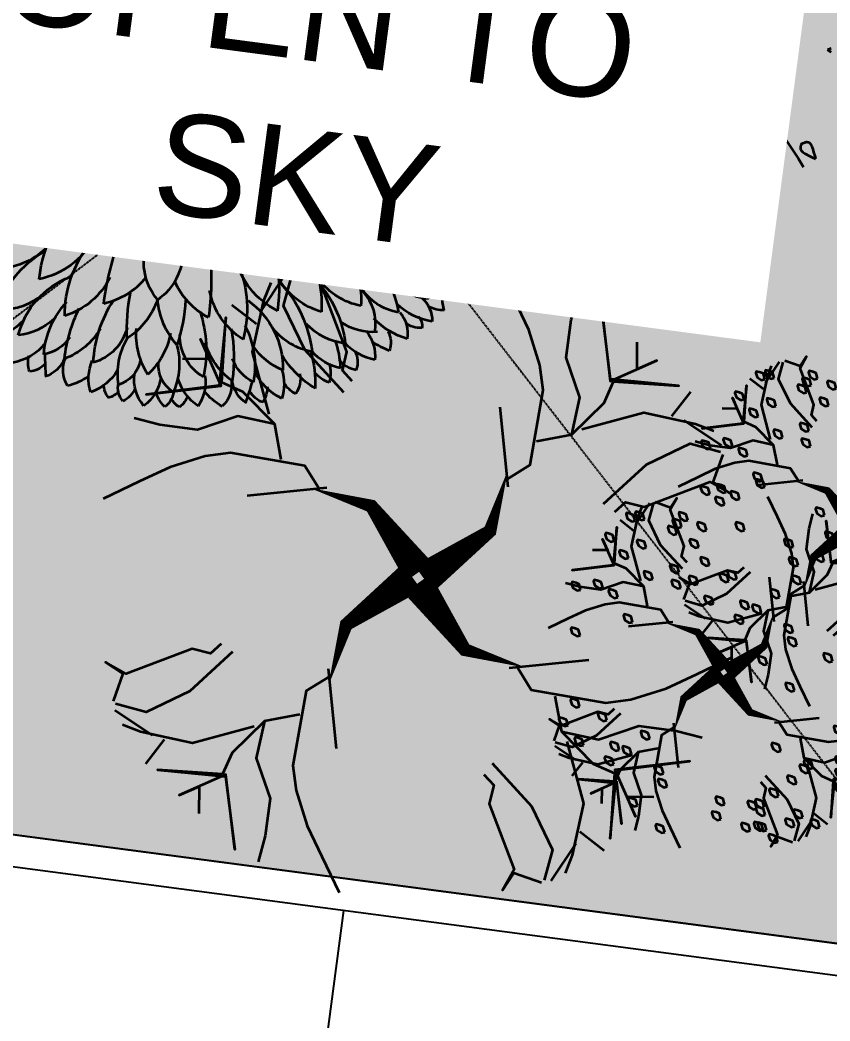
# Model space of a CAD drawing. Header units: millimetres. Extents: x -179928 to 528275, y -469666 to 511935.
# Drawn here: x 74841 to 75478, y 106171 to 106959 of the extents above; entities that cross this region are included whole.
import ezdxf

# ---------------------------------------------------------------- set-up
doc = ezdxf.new("R2010")
doc.units = ezdxf.units.MM
doc.linetypes.add('DASHED', pattern=[0.75, 0.5, -0.25])
for name, color, linetype in [('ad-Elevation 10', 8, 'Continuous'), ('ad-Furniture', 8, 'Continuous'), ('ad-Glass Sectionline', 140, 'Continuous'), ('ad-Text main', 7, 'Continuous'), ('ad-Toilet fixtures', 8, 'Continuous')]:
    doc.layers.add(name, color=color, linetype=linetype)
doc.layers.add('ad-Landscape', color=94, linetype='Continuous', lineweight=35)
doc.layers.add('ad-Landscape 2', color=7, linetype='Continuous', lineweight=35, true_color=0x264c00)
doc.styles.get("Standard").update_dxf_attribs({"font": 'arial.ttf'})

# ---------------------------------------------------------------- blocks, each defined once
blk = doc.blocks.new('A$C61BE7BBE')
at = {"layer": 'ad-Landscape'}
for centre, radius, start, end in [((1.124, 0.963), 1.476, 139.5678, 220.4322), ((-1.124, 0.963), 1.476, 319.5678, 40.4322), ((0.278, 1.632), 1.654, 187.071, 234.8541), ((-0.182, 2.617), 2.589, 216.3709, 243.6204), ((-1.853, -0.999), 1.59, 87.8069, 125.3426), ((-1.026, -1.431), 1.766, 54.4662, 125.5338), ((-1.026, 1.431), 1.766, 234.4662, 305.5338), ((1.124, -0.963), 1.476, 139.5678, 220.4322), ((1.026, 1.431), 1.766, 234.4662, 305.5338), ((-1.124, -0.963), 1.476, 319.5678, 40.4322), ((-0.182, -2.617), 2.589, 116.3796, 143.6291), ((-0.278, -1.632), 1.654, 7.071, 54.8541), ((2.005, 0.521), 2.052, 213.3645, 251.7788), ((-3.006, 0.698), 1.529, 249.608, 279.927), ((-0.504, -2.388), 1.772, 127.9554, 156.5901), ((-1.841, -1.801), 0.836, 120.6803, 170.6952), ((2.262, -2.222), 3.258, 159.8575, 179.5136), ((-2.262, -2.222), 3.258, 0.4864, 20.1425), ((-1.892, -0.74), 1.708, 301.6282, 339.5254), ((1.892, -0.74), 1.708, 200.4746, 238.3718), ((0.013, -2.499), 1.688, 11.0285, 38.5633), ((0.973, -1.875), 1.434, 167.8862, 206.8402), ((-0.973, -1.875), 1.434, 333.1598, 12.1138), ((-1.856, -1.09), 1.102, 279.7318, 323.9609), ((1.856, -1.09), 1.102, 216.0391, 260.2682), ((0.542, -2.951), 1.936, 142.5885, 180.2685), ((-0.542, -2.951), 1.936, 359.7315, 37.4115), ((-2.675, -1.508), 0.695, 260.6567, 321.7175), ((-0.947, -1.818), 0.953, 312.2631, 353.7786), ((-1.11, -2.329), 1.983, 352.8697, 7.1303), ((0.442, -3.021), 1.463, 4.5397, 37.072), ((-1.447, -2.814), 0.898, 139.4924, 177.6991), ((1.144, -1.7), 0.928, 214.9166, 251.0505), ((0.453, -2.514), 0.676, 171.3917, 227.835), ((-2.889, -3.142), 3.502, 359.9824, 12.0052), ((1.697, -2.079), 0.932, 201.0147, 251.0085), ((0.295, -3.161), 1.349, 149.987, 187.7695), ((-0.295, -3.161), 1.349, 352.2305, 30.013), ((1.405, -2.554), 0.868, 198.6878, 245.2839), ((0.579, -3.745), 0.974, 6.4669, 61.6556), ((-1.74, -3.125), 2.067, 349.3214, 4.0479), ((1.724, -2.922), 0.735, 220.3866, 256.092), ((-0.906, -3.641), 0.606, 297.2695, 335.9728)]:
    blk.add_arc(centre, radius, start, end, dxfattribs=at)
at = {"layer": 'ad-Landscape 2'}
for centre, radius, start, end in [((-3.864, 1.022), 0.348, 203.9184, 280.7874), ((-4.09, 0.554), 0.166, 79.3544, 130.2832), ((-3.288, 1.64), 1.093, 229.5217, 276.1719), ((-2.506, 2.298), 1.873, 236.553, 269.3505), ((-4.007, 0.779), 0.214, 207.1935, 284.6897), ((-3.868, 0.167), 0.526, 77.3912, 114.963), ((-3.58, 1.265), 0.803, 230.6141, 270.7898), ((-4.021, -0.331), 0.887, 85.5415, 102.4704), ((-3.99, 0.621), 0.238, 201.2281, 283.0029), ((-3.234, -0.221), 0.76, 84.1206, 124.2254), ((-4.487, 1.629), 1.285, 281.6372, 288.0005), ((-3.052, 1.626), 1.72, 226.87, 233.5161), ((-3.761, -0.151), 0.567, 79.894, 113.0436), ((-3.616, 0.691), 0.486, 221.139, 275.5703), ((-2.722, 2.114), 1.948, 241.1822, 266.2604), ((-4.197, 0.939), 0.734, 266.4289, 296.017), ((-3.241, -0.766), 1.009, 91.2562, 130.1055), ((-2.353, -1.17), 1.423, 97.042, 124.3197), ((-1.863, 3.033), 2.882, 251.6105, 271.7173), ((1.026, -1.431), 1.766, 54.4662, 125.5338), ((-3.927, 0.536), 0.456, 226.0882, 286.2369), ((-4.046, -0.101), 0.224, 105.3109, 151.5664), ((-4.046, 0.101), 0.224, 208.4336, 254.6891), ((-3.927, -0.536), 0.456, 73.7631, 133.9118), ((-3.241, 0.766), 1.009, 229.8945, 268.7438), ((-2.353, 1.17), 1.423, 235.6803, 262.958), ((-4.197, -0.939), 0.734, 63.983, 93.5711), ((-3.616, -0.691), 0.486, 84.4297, 138.861), ((-2.722, -2.114), 1.948, 93.7396, 118.8178), ((-1.863, -3.033), 2.882, 88.2827, 108.3895), ((1.863, -3.033), 2.882, 71.6105, 91.7173), ((-3.052, -1.626), 1.72, 126.4839, 133.13), ((-1.853, 0.999), 1.59, 234.6574, 272.1931), ((0.278, -1.632), 1.654, 125.1459, 172.929), ((0.182, -2.617), 2.589, 36.3709, 63.6204), ((1.853, 0.999), 1.59, 267.8069, 305.3426), ((-4.487, -1.629), 1.285, 71.9995, 78.3628), ((-3.99, -0.621), 0.238, 76.9971, 158.7719), ((-3.58, -1.265), 0.803, 89.2102, 129.3859), ((-3.761, 0.151), 0.567, 246.9564, 280.106), ((-3.234, 0.221), 0.76, 235.7746, 275.8794), ((-2.506, -2.298), 1.873, 90.6495, 123.447), ((-4.021, 0.331), 0.887, 257.5296, 274.4585), ((-4.007, -0.779), 0.214, 75.3103, 152.8065), ((-3.288, -1.64), 1.093, 83.8281, 130.4783), ((-1.914, -1.938), 1.415, 101.8912, 133.8777), ((-4.09, -0.554), 0.166, 229.7168, 280.6456), ((-3.864, -1.022), 0.348, 79.2126, 156.0816), ((-3.868, -0.167), 0.526, 245.037, 282.6088), ((-2.005, 0.521), 2.052, 288.2212, 326.6355), ((-3.715, -0.193), 0.678, 245.2948, 278.4443), ((-3.242, -1.855), 1.065, 92.7479, 127.4895), ((-4.09, -0.665), 0.235, 246.9546, 293.0454), ((-3.806, -1.227), 0.386, 98.1128, 148.8491), ((-2.521, -2.218), 1.411, 99.6586, 134.4053), ((-2.612, 0.83), 1.771, 260.79, 288.9313), ((-2.355, 1.807), 2.891, 271.7421, 294.3259), ((2.355, 1.807), 2.891, 245.6741, 268.2579), ((-3.983, -0.753), 0.314, 240.8349, 278.4067), ((-3.867, -1.227), 0.193, 69.404, 185.8133), ((-3.529, -0.17), 0.914, 246.6856, 281.9827), ((-2.07, -2.438), 1.53, 100.88, 136.8447), ((0.504, -2.388), 1.772, 23.4099, 52.0446), ((-3.393, -1.57), 0.508, 85.6371, 161.6343), ((-3.99, -0.707), 0.544, 262.7166, 292.3542), ((-3.806, -1.439), 0.213, 83.9314, 167.1466), ((-2.872, -2.169), 1.015, 108.9376, 145.3584), ((-3.278, 0.198), 1.427, 260.7451, 283.0431), ((-3.843, -1.163), 0.285, 233.2838, 291.6454), ((-2.259, -2.257), 0.955, 109.2599, 166.2572), ((-3.602, -1.788), 0.37, 103.9638, 154.6363), ((-3.699, -1.02), 0.428, 245.5975, 287.5893), ((-2.789, -2.062), 0.727, 116.203, 161.3292), ((-2.813, -0.17), 1.503, 275.6253, 303.1332), ((-2.053, -0.575), 1.111, 266.0484, 308.3502), ((-0.013, -2.499), 1.688, 141.4367, 168.9715), ((2.053, -0.575), 1.111, 231.6498, 273.9516), ((-3.566, -1.894), 0.271, 77.551, 166.3454), ((-3.531, -1.186), 0.443, 246.5632, 293.4368), ((-1.894, -2.412), 0.921, 117.1177, 166.3316), ((-3.799, -1.387), 0.279, 240.3623, 299.6377), ((-0.957, -2.767), 1.425, 128.2279, 160.2669), ((-3.646, -0.97), 0.879, 257.9266, 272.9974), ((-3.394, -2.243), 0.437, 98.927, 145.2152), ((-3.37, -1.133), 0.705, 261.247, 294.3965), ((-3.104, -2.475), 0.573, 93.6266, 144.2365), ((-3.002, -1.519), 0.544, 250.202, 306.221), ((0.947, -1.818), 0.953, 186.2214, 227.7369), ((-3.508, -1.218), 0.814, 252.4778, 273.2362), ((-3.413, -2.155), 0.239, 147.6824, 193.2452), ((-2.867, -2.536), 0.525, 111.9719, 158.1743), ((-2.167, -2.776), 0.96, 123.4494, 169.1419), ((-1.329, -3.259), 1.53, 124.2544, 162.4095), ((-2.301, -1.358), 0.927, 270.1716, 318.2607), ((1.11, -2.329), 1.983, 172.8697, 187.1303), ((2.301, -1.358), 0.927, 221.7393, 269.8284), ((-3.623, -2.031), 0.183, 257.9287, 308.8575), ((-3.324, -1.386), 0.793, 251.9877, 274.4337), ((-3.41, -2.32), 0.148, 98.297, 193.9033), ((-0.442, -3.021), 1.463, 142.928, 175.4603), ((-3.547, -1.977), 0.379, 269.0458, 306.1809), ((-3.21, -2.109), 0.273, 237.8448, 324.6011), ((-1.144, -1.7), 0.928, 288.9495, 325.0834), ((-3.325, -2.438), 0.17, 143.7235, 189.2863), ((-3.218, -2.537), 0.186, 119.0055, 191.7638), ((-3.088, -1.801), 0.795, 268.4481, 307.5281), ((-1.697, -2.079), 0.932, 288.9915, 338.9853), ((2.889, -3.142), 3.502, 167.9948, 180.0176), ((-0.453, -2.514), 0.676, 312.165, 8.6083), ((-3.454, -2.302), 0.168, 256.8191, 300.1098), ((-3.387, -2.087), 0.488, 268.4011, 309.1706), ((-2.402, -1.959), 0.821, 274.0733, 314.8771), ((-4.711, -2.181), 1.496, 339.5864, 345.4463), ((-2.833, -2.887), 0.356, 124.2819, 173.793), ((-2.813, -2.152), 0.645, 272.2183, 320.8436), ((-1.999, -3.032), 0.544, 129.3196, 181.7514), ((-1.014, -3.524), 1.242, 131.6019, 166.473), ((-2.026, -2.069), 0.846, 278.5709, 321.5072), ((-0.488, -3.723), 1.408, 129.2482, 165.9132), ((2.026, -2.069), 0.846, 218.4928, 261.4291), ((0.488, -3.723), 1.408, 14.0868, 50.7518), ((-3.255, -2.307), 0.399, 262.2727, 289.059), ((-3.205, -2.09), 0.759, 271.415, 306.1567), ((-0.914, -2.323), 0.874, 290.1808, 328.5951), ((0.914, -2.323), 0.874, 211.4049, 249.8192), ((-2.929, -2.933), 0.15, 126.1904, 182.5297), ((-2.554, -3.07), 0.372, 132.039, 182.3981), ((-0.579, -3.745), 0.974, 118.3444, 173.5331), ((-1.405, -2.554), 0.868, 294.7161, 341.3122), ((-3.025, -2.67), 0.274, 258.7338, 302.0246), ((-3.055, -2.232), 0.863, 278.6128, 308.9762), ((-2.436, -2.424), 0.643, 257.6145, 296.9239), ((1.74, -3.125), 2.067, 175.9521, 190.6786), ((-0.876, -2.829), 0.895, 310.7887, 348.0381), ((0.876, -2.829), 0.895, 191.9619, 229.2113), ((-2.458, -3.195), 0.289, 145.3594, 190.9222), ((-2.128, -3.396), 0.461, 134.4168, 177.6352), ((-2.208, -2.504), 0.73, 268.9494, 309.1849), ((0.81, -3.717), 1.458, 154.4442, 184.6619), ((-0.81, -3.717), 1.458, 355.3381, 25.5558), ((-3.046, -2.005), 1.281, 283.7152, 293.8565), ((-2.622, -2.757), 0.621, 273.0667, 310.2241), ((-0.915, -3.796), 1.32, 153.7814, 168.0611), ((-1.896, -2.617), 0.764, 273.1884, 312.6145), ((-0.211, -3.764), 1.016, 144.8498, 183.0189), ((0.785, -3.797), 1.765, 161.3885, 181.2452), ((-0.785, -3.797), 1.765, 358.7548, 18.6115), ((0.211, -3.764), 1.016, 356.9811, 35.1502), ((1.896, -2.617), 0.764, 227.3855, 266.8116), ((-2.106, -3.468), 0.289, 145.3594, 190.9222), ((-2.403, -3.194), 0.329, 272.3146, 313.7549), ((-2.239, -2.943), 0.581, 273.3251, 311.6636), ((-0.466, -3.951), 1.488, 157.2926, 174.0275), ((-2.444, -2.7), 1.205, 294.4744, 320.3824), ((-1.724, -2.922), 0.735, 283.908, 319.6134), ((-1.37, -3.11), 0.824, 298.2203, 336.7804), ((-0.873, -3.314), 0.57, 293.7313, 353.3277), ((0.672, -3.334), 0.873, 183.0038, 219.6059), ((-0.672, -3.334), 0.873, 320.3941, 356.9962), ((0.873, -3.314), 0.57, 186.6723, 246.2687), ((1.37, -3.11), 0.824, 203.2196, 241.7797), ((2.444, -2.7), 1.205, 219.6176, 245.5256), ((-1.692, -3.651), 0.41, 156.3892, 187.6723), ((-1.383, -3.356), 0.488, 288.8174, 332.5625), ((0.485, -3.825), 0.838, 157.7226, 195.8673), ((-0.485, -3.825), 0.838, 344.1327, 22.2774), ((1.383, -3.356), 0.488, 207.4375, 251.1826), ((-2.158, -3.355), 0.356, 279.6308, 313.1371), ((-1.452, -3.751), 0.311, 161.2129, 206.1809), ((-1.034, -3.87), 0.552, 154.5471, 189.5144), ((-1.759, -3.363), 0.625, 286.9117, 328.7423), ((1.759, -3.363), 0.625, 211.2577, 253.0883), ((-1.821, -3.599), 0.302, 287.3992, 323.6788), ((5.866, -2.673), 7.168, 189.1667, 191.2403), ((-0.641, -3.924), 0.342, 161.3254, 219.8207), ((-0.143, -3.955), 0.535, 164.7932, 204.8095), ((-0.466, -3.725), 0.359, 293.7056, 356.9487), ((0.466, -3.725), 0.359, 183.0513, 246.2944), ((0.143, -3.955), 0.535, 335.1905, 15.2068), ((0.641, -3.924), 0.342, 320.1793, 18.6746), ((-5.866, -2.673), 7.168, 348.7597, 350.8333), ((-1.053, -3.888), 0.343, 173.8947, 205.1777), ((-1.415, -3.77), 0.269, 281.0401, 324.9578), ((-1.327, -3.744), 0.358, 294.3218, 345.6204), ((0.323, -3.905), 0.477, 180.4376, 227.2613), ((-0.323, -3.905), 0.477, 312.7387, 359.5624), ((0.906, -3.641), 0.606, 204.0272, 242.7305), ((1.327, -3.744), 0.358, 194.3796, 245.6782), ((1.415, -3.77), 0.269, 215.0422, 258.9599), ((1.053, -3.888), 0.343, 334.8223, 6.1053), ((-1.18, -3.454), 0.743, 291.8594, 312.9677), ((-0.096, -4.063), 0.227, 172.7272, 229.0665), ((0.096, -4.063), 0.227, 310.9335, 7.2728), ((1.18, -3.454), 0.743, 227.0323, 248.1406), ((-0.266, -4.046), 0.225, 186.241, 229.1557), ((-0.491, -4.017), 0.214, 291.17, 329.5844), ((-0.414, -3.981), 0.305, 303.605, 342.9027), ((0.414, -3.981), 0.305, 197.0973, 236.395), ((0.491, -4.017), 0.214, 210.4156, 248.83), ((0.266, -4.046), 0.225, 310.8443, 353.759)]:
    blk.add_arc(centre, radius, start, end, dxfattribs=at)
blk = doc.blocks.new('A$C279134A6')
at = {"layer": 'ad-Landscape', "linetype": 'Continuous'}
for p, q in [((596, 149.1), (611.8, 82.3)), ((468.4, 120), (464.3, 27.7)), ((448.3, 72.2), (421.5, 17.4))]:
    blk.add_line(p, q, dxfattribs=at)
for points in [[(449.9, 243.5), (588.1, 169.8), (635.9, 99.7)], [(266.3, 157.9), (269.8, 155.8)], [(265.8, 154), (269.8, 155.8)], [(378.2, 137), (379, 138.9), (379.6, 140.4), (380.1, 141.8), (380.3, 142.9), (380.5, 143.8), (380.5, 144.6), (380.5, 145.3), (380.4, 146), (380.2, 146.6), (380, 147.2), (379.6, 147.7), (379.2, 148.3), (378.7, 148.8), (378, 149.4), (377.2, 149.9), (376.2, 150.4), (375, 150.9), (373.6, 151.4), (371.9, 151.9), (369.8, 152.4), (367.3, 153), (364.3, 153.6), (360.9, 154.1), (356.8, 154.8)], [(378.2, 137), (377.5, 136.7), (376.8, 136.3), (376.1, 136), (375.5, 135.7), (374.8, 135.5), (374.2, 135.3), (373.5, 135.1), (372.9, 135), (372.2, 134.9), (371.6, 134.9), (371, 135), (370.3, 135.2), (369.6, 135.5), (368.9, 135.9), (368.1, 136.5), (367.3, 137.2), (366.4, 138.2), (365.4, 139.3), (364.3, 140.8), (363.1, 142.6), (361.7, 144.8), (360.3, 147.6), (358.6, 150.9), (356.8, 154.8)], [(586.5, 140.8), (585.8, 140.5), (585.2, 140.1), (584.5, 139.8), (583.8, 139.6), (583.1, 139.3), (582.5, 139.1), (581.8, 138.9), (581.2, 138.8), (580.6, 138.7), (579.9, 138.7), (579.3, 138.8), (578.6, 139), (577.9, 139.3), (577.2, 139.7), (576.4, 140.3), (575.6, 141.1), (574.7, 142), (573.7, 143.1), (572.6, 144.6), (571.4, 146.4), (570.1, 148.6)], [(586.5, 140.8), (587.3, 142.7), (587.9, 144.2), (588.4, 145.6)], [(465.2, 142.3), (464, 143.1), (463, 143.7), (462.1, 144.2), (461.4, 144.6), (460.8, 144.8), (460.2, 145), (459.7, 145), (459.2, 145.1), (458.8, 145), (458.3, 144.9), (457.9, 144.8), (457.5, 144.6), (457, 144.3), (456.6, 143.9), (456.1, 143.4), (455.6, 142.8), (455.1, 142.1), (454.5, 141.1), (453.8, 140), (453.1, 138.5), (452.3, 136.7), (451.3, 134.6), (450.2, 132), (448.9, 128.9)], [(465.2, 142.3), (465.3, 141.7), (465.5, 141.2), (465.6, 140.7), (465.7, 140.2), (465.7, 139.7), (465.8, 139.2), (465.8, 138.7), (465.8, 138.3), (465.8, 137.8), (465.7, 137.4), (465.5, 136.9), (465.3, 136.5), (465, 136.1), (464.6, 135.6), (464.1, 135.2), (463.4, 134.7), (462.7, 134.2), (461.7, 133.6), (460.5, 133.1), (459, 132.4), (457.2, 131.7), (454.9, 130.9), (452.2, 130), (448.9, 128.9)], [(647.1, 127.5), (645.9, 128.4), (644.9, 129), (644, 129.5), (643.3, 129.9), (642.7, 130.1), (642.1, 130.2), (641.6, 130.3), (641.1, 130.3), (640.7, 130.3), (640.2, 130.2), (639.8, 130.1), (639.4, 129.9), (638.9, 129.6), (638.5, 129.2), (638, 128.7), (637.5, 128.1), (636.9, 127.3), (636.4, 126.4), (635.7, 125.2), (635, 123.8), (634.2, 122), (633.2, 119.9), (632.1, 117.3), (630.8, 114.2)], [(647.1, 127.5), (647.2, 127), (647.3, 126.5), (647.5, 126), (647.6, 125.5), (647.6, 125), (647.7, 124.5), (647.7, 124), (647.7, 123.5), (647.7, 123.1), (647.6, 122.6), (647.4, 122.2), (647.2, 121.8), (646.9, 121.3), (646.5, 120.9), (646, 120.4), (645.3, 119.9), (644.6, 119.4), (643.6, 118.9), (642.4, 118.3), (640.9, 117.7), (639.1, 117), (636.8, 116.2), (634.1, 115.2), (630.8, 114.2)], [(527.1, 98.3), (526.4, 97.9), (525.7, 97.6), (525, 97.3), (524.4, 97), (523.7, 96.8), (523, 96.6), (522.4, 96.4), (521.7, 96.3), (521.1, 96.2), (520.5, 96.2), (519.8, 96.3), (519.2, 96.5), (518.5, 96.8), (517.7, 97.2), (517, 97.8), (516.1, 98.5), (515.2, 99.4), (514.2, 100.6), (513.2, 102), (512, 103.9), (510.6, 106.1), (509.1, 108.8), (507.5, 112.1), (505.7, 116)], [(527.1, 98.3), (527.9, 100.1), (528.5, 101.7), (528.9, 103), (529.2, 104.1), (529.4, 105.1), (529.4, 105.9), (529.3, 106.6), (529.2, 107.2), (529.1, 107.9), (528.8, 108.5), (528.5, 109), (528.1, 109.6), (527.6, 110.1), (526.9, 110.6), (526.1, 111.1), (525.1, 111.7), (523.9, 112.2), (522.5, 112.7), (520.8, 113.2), (518.7, 113.7), (516.2, 114.3), (513.2, 114.8), (509.7, 115.4), (505.7, 116)], [(283.7, 57), (282.5, 57.8), (281.5, 58.4), (280.6, 58.9), (279.9, 59.3), (279.3, 59.5), (278.7, 59.7), (278.2, 59.7), (277.7, 59.7), (277.3, 59.7), (276.8, 59.6), (276.4, 59.5), (276, 59.3), (275.5, 59), (275, 58.6), (274.6, 58.1), (274.1, 57.5), (273.5, 56.8), (273, 55.8), (272.3, 54.7), (271.6, 53.2), (270.8, 51.4), (269.8, 49.3), (268.7, 46.7), (267.4, 43.6)], [(283.7, 57), (283.8, 56.4), (283.9, 55.9), (284.1, 55.4), (284.1, 54.9), (284.2, 54.4), (284.3, 53.9), (284.3, 53.4), (284.3, 53), (284.2, 52.5), (284.2, 52.1), (284, 51.6), (283.8, 51.2), (283.5, 50.8), (283.1, 50.3), (282.6, 49.8), (281.9, 49.4), (281.2, 48.9), (280.2, 48.3), (279, 47.8), (277.5, 47.1), (275.6, 46.4), (273.4, 45.6), (270.7, 44.7), (267.4, 43.6)], [(500.6, 55.6), (499.4, 56.4), (498.4, 57.1), (497.5, 57.6), (496.8, 57.9), (496.2, 58.2), (495.6, 58.3), (495.1, 58.4), (494.6, 58.4), (494.2, 58.4), (493.8, 58.3), (493.3, 58.1), (492.9, 57.9), (492.4, 57.6), (492, 57.2), (491.5, 56.8), (491, 56.1), (490.5, 55.4), (489.9, 54.5), (489.2, 53.3), (488.5, 51.8), (487.7, 50.1), (486.7, 47.9), (485.6, 45.3), (484.3, 42.3)], [(500.6, 55.6), (500.7, 55.1), (500.9, 54.5), (501, 54), (501.1, 53.5), (501.1, 53), (501.2, 52.5), (501.2, 52), (501.2, 51.6), (501.2, 51.1), (501.1, 50.7), (500.9, 50.3), (500.7, 49.8), (500.4, 49.4), (500, 48.9), (499.5, 48.5), (498.8, 48), (498.1, 47.5), (497.1, 47), (495.9, 46.4), (494.4, 45.7), (492.6, 45), (490.3, 44.2), (487.6, 43.3), (484.3, 42.3)], [(420.1, 36.7), (419, 37.5), (418, 38.1), (417.1, 38.6), (416.4, 39), (415.7, 39.2), (415.2, 39.4), (414.7, 39.4), (414.2, 39.4), (413.7, 39.4), (413.3, 39.3), (412.9, 39.2), (412.4, 39), (412, 38.7), (411.5, 38.3), (411, 37.8), (410.5, 37.2), (410, 36.5), (409.4, 35.5), (408.8, 34.4), (408.1, 32.9), (407.2, 31.1), (406.3, 29), (405.2, 26.4), (403.9, 23.3)], [(420.1, 36.7), (420.3, 36.1), (420.4, 35.6), (420.5, 35.1), (420.6, 34.6), (420.7, 34.1), (420.7, 33.6), (420.8, 33.1), (420.8, 32.7), (420.7, 32.2), (420.6, 31.8), (420.5, 31.3), (420.2, 30.9), (419.9, 30.5), (419.5, 30), (419, 29.5), (418.4, 29.1), (417.6, 28.6), (416.7, 28), (415.5, 27.5), (414, 26.8), (412.1, 26.1), (409.9, 25.3), (407.1, 24.4), (403.9, 23.3)], [(350.3, 13.3), (349.1, 14.1), (348.1, 14.8), (347.2, 15.3), (346.5, 15.6), (345.9, 15.9), (345.3, 16), (344.8, 16.1), (344.3, 16.1), (343.9, 16.1), (343.4, 16), (343, 15.9), (342.5, 15.7), (342.1, 15.4), (341.6, 15), (341.2, 14.5), (340.7, 13.9), (340.1, 13.1), (339.6, 12.2), (338.9, 11), (338.2, 9.6), (337.4, 7.8), (336.4, 5.6), (335.3, 3.1), (334, 0)], [(350.3, 13.3), (350.4, 12.8), (350.5, 12.3), (350.7, 11.7), (350.7, 11.2), (350.8, 10.7), (350.9, 10.3), (350.9, 9.8), (350.9, 9.3), (350.8, 8.9), (350.8, 8.4), (350.6, 8), (350.4, 7.6), (350.1, 7.1), (349.7, 6.7), (349.2, 6.2), (348.5, 5.7), (347.8, 5.2), (346.8, 4.7), (345.6, 4.1), (344.1, 3.5), (342.2, 2.8), (340, 1.9), (337.3, 1), (334, 0)]]:
    blk.add_lwpolyline(points, dxfattribs=at)
for centre, radius, start, end in [((85.9, 270.7), 338.7, 335.9092, 354.9132), ((1454.7, -128.4), 1021, 160.9443, 171.6517), ((698.1, 171.3), 59.2, 155.0444, 231.6546), ((391.6, 153.2), 155.4, 300.8041, 6.6856), ((640.2, -258.1), 464.8, 121.6227, 141.1035), ((681.5, 59.5), 295.6, 164.6527, 187.9404), ((653.3, 158.9), 110.4, 194.2876, 234.1159), ((609.3, 98.7), 67.9, 171.7576, 223.6802), ((434.9, -0.7), 89, 126.6105, 165.0455)]:
    blk.add_arc(centre, radius, start, end, dxfattribs=at)
blk = doc.blocks.new('A$C06C421F0')
at = {"layer": 'ad-Landscape'}
for points in [[(359.9, 366.5, 36, 14.4, 0), (421.2, 431.5, 14.4, 0.72, 0), (487.4, 441.9, 0, 0, 0), (448, 441.9, 0, 0, 0), (472.5, 524.2, 0, 0, 0), (467.7, 541.4, 0, 0, 0), (379.6, 599.7, 0, 0, 0), (404.1, 579.3, 0, 0, 0), (359.9, 575.7, 0, 0, 0), (404.1, 579.3, 0, 0, 0), (467.7, 541.4, 0, 0, 0), (433.5, 648, 0, 0, 0), (482.5, 692.3, 0, 0, 0), (430.9, 648, 0, 0, 0), (418.6, 692.3, 0, 0, 0), (426.1, 713.1, 0, 0, 0), (413.8, 692.3, 0, 0, 0), (372.2, 716.3, 0, 0, 0), (413.8, 692.3, 0, 0, 0), (323.1, 719.9, 0, 0, 0)], [(353.4, 359.9, 36, 14.4, 0), (288.3, 421.2, 14.4, 0.72, 0), (277.9, 487.4, 0, 0, 0), (277.9, 448, 0, 0, 0), (195.7, 472.5, 0, 0, 0), (178.5, 467.7, 0, 0, 0), (120.2, 379.6, 0, 0, 0), (140.6, 404.1, 0, 0, 0), (144.2, 359.9, 0, 0, 0), (140.6, 404.1, 0, 0, 0), (178.5, 467.7, 0, 0, 0), (71.9, 433.5, 0, 0, 0), (27.6, 482.5, 0, 0, 0), (71.9, 430.9, 0, 0, 0), (27.6, 418.6, 0, 0, 0), (6.8, 426.1, 0, 0, 0), (27.6, 413.8, 0, 0, 0), (3.6, 372.2, 0, 0, 0), (27.6, 413.8, 0, 0, 0), (0, 323.1, 0, 0, 0)], [(366.5, 360, 36, 14.4, 0), (431.5, 298.7, 14.4, 0.72, 0), (441.9, 232.5, 0, 0, 0), (441.9, 271.9, 0, 0, 0), (524.2, 247.4, 0, 0, 0), (541.4, 252.2, 0, 0, 0), (599.7, 340.3, 0, 0, 0), (579.3, 315.8, 0, 0, 0), (575.7, 360, 0, 0, 0), (579.3, 315.8, 0, 0, 0), (541.4, 252.2, 0, 0, 0), (648, 286.4, 0, 0, 0), (692.3, 237.4, 0, 0, 0), (648, 289, 0, 0, 0), (692.3, 301.2, 0, 0, 0), (713.1, 293.8, 0, 0, 0), (692.3, 306.1, 0, 0, 0), (716.3, 347.7, 0, 0, 0), (692.3, 306.1, 0, 0, 0), (719.9, 396.8, 0, 0, 0)], [(360, 353.4, 36, 14.4, 0), (298.7, 288.3, 14.4, 0.72, 0), (232.5, 277.9, 0, 0, 0), (271.9, 277.9, 0, 0, 0), (247.4, 195.7, 0, 0, 0), (252.2, 178.5, 0, 0, 0), (340.3, 120.2, 0, 0, 0), (315.8, 140.6, 0, 0, 0), (360, 144.2, 0, 0, 0), (315.8, 140.6, 0, 0, 0), (252.2, 178.5, 0, 0, 0), (286.4, 71.9, 0, 0, 0), (237.4, 27.6, 0, 0, 0), (289, 71.9, 0, 0, 0), (301.2, 27.6, 0, 0, 0), (293.8, 6.8, 0, 0, 0), (306.1, 27.6, 0, 0, 0), (347.7, 3.6, 0, 0, 0), (306.1, 27.6, 0, 0, 0), (396.8, 0, 0, 0, 0)]]:
    blk.add_lwpolyline(points, format="xyseb", dxfattribs=at)
for points in [[(277.9, 479.9), (254, 499.6), (250.4, 582.9), (257.6, 610), (274.8, 646.8), (295.1, 678.4), (319.1, 715.2)], [(250.4, 526.4), (212.9, 538.7), (209.3, 580.3), (230, 622.2), (230, 663.9), (226.4, 693.2)], [(460.3, 565.3), (472.5, 575.7), (470.3, 596.5), (507.1, 664.7), (497, 689.2), (507.1, 668.4), (538.7, 675.1)], [(212.9, 538.7), (182.1, 578), (174.9, 602.6), (103, 607.4), (178.5, 604.8), (198.9, 683.2), (178.5, 602.6), (130.6, 631.9), (151, 619.7), (154.6, 649)], [(467.7, 551.8), (516.7, 592.9), (546.1, 637.6), (541.3, 672)], [(570.6, 627.2), (548.7, 672)], [(546.1, 517.4), (573.2, 582.5), (568.4, 640.8), (563.2, 661.6)], [(573.2, 613.7), (602.6, 630.9)], [(538.7, 507), (578, 537.8), (602.6, 545), (607.4, 616.8), (604.8, 541.4), (683.2, 521), (602.6, 541.4), (631.9, 589.3), (619.7, 568.9), (649, 565.3)], [(106.2, 573.2), (89, 602.6)], [(92.6, 570.6), (47.9, 548.7)], [(202.5, 546.1), (137.4, 573.2), (79.1, 568.4), (58.3, 563.2)], [(274.8, 472.5), (295.1, 558.4)], [(168.1, 467.7), (127, 516.7), (82.3, 546.1), (47.9, 541.3)], [(154.6, 460.3), (144.2, 472.5), (123.4, 470.3), (55.1, 507.1), (30.7, 497), (51.5, 507.1), (44.7, 538.7)], [(526.4, 469.5), (538.7, 507), (580.3, 510.6), (622.2, 489.8), (663.9, 489.8), (693.2, 493.5)], [(479.9, 441.9), (499.6, 465.9), (582.9, 469.5), (610, 462.3), (646.8, 445.1), (678.4, 424.8), (715.2, 400.8)], [(472.5, 445.1), (558.4, 424.8)], [(239.9, 277.9), (220.3, 254), (137, 250.4), (109.9, 257.6), (73.1, 274.8), (41.5, 295.1), (4.7, 319.1)], [(247.4, 274.8), (161.5, 295.1)], [(565.3, 259.6), (575.7, 247.4), (596.5, 249.6), (664.7, 212.8), (689.2, 222.8), (668.4, 212.8), (675.1, 181.2)], [(193.5, 250.4), (181.2, 212.9), (139.6, 209.3), (97.6, 230), (56, 230), (26.6, 226.4)], [(445.1, 247.4), (424.8, 161.5)], [(551.8, 252.2), (592.9, 203.2), (637.6, 173.8), (672, 178.6)], [(441.9, 239.9), (465.9, 220.3), (469.5, 137), (462.3, 109.9), (445.1, 73.1), (424.8, 41.5), (400.8, 4.7)], [(181.2, 212.9), (141.8, 182.1), (117.3, 174.9), (112.5, 103), (115.1, 178.5), (36.7, 198.9), (117.3, 178.5), (88, 130.6), (100.2, 151), (70.9, 154.6)], [(173.8, 202.5), (146.7, 137.4), (151.5, 79.1), (156.7, 58.3)], [(469.5, 193.5), (507, 181.2), (510.6, 139.6), (489.8, 97.6), (489.8, 56), (493.5, 26.6)], [(507, 181.2), (537.8, 141.8), (545, 117.3), (616.8, 112.5), (541.4, 115.1), (521, 36.7), (541.4, 117.3), (589.3, 88), (568.9, 100.2), (565.3, 70.9)], [(252.2, 168.1), (203.2, 127), (173.8, 82.3), (178.6, 47.9)], [(517.4, 173.8), (582.5, 146.7), (640.8, 151.5), (661.6, 156.7)], [(627.2, 149.3), (672, 171.2)], [(259.6, 154.6), (247.4, 144.2), (249.6, 123.4), (212.8, 55.1), (222.8, 30.7), (212.8, 51.5), (181.2, 44.7)], [(613.7, 146.7), (630.9, 117.3)], [(146.7, 106.2), (117.3, 89)], [(149.3, 92.6), (171.2, 47.9)]]:
    blk.add_lwpolyline(points, dxfattribs=at)
blk = doc.blocks.new('A$C1DD67A25')
at = {"layer": 'ad-Landscape'}
for points in [[(362.2, 368.8, 36.2, 14.5, 0), (424, 434.3, 14.5, 0.724, 0), (490.5, 444.8, 0, 0, 0), (450.9, 444.8, 0, 0, 0), (475.6, 527.6, 0, 0, 0), (470.7, 544.9, 0, 0, 0), (382.1, 603.6, 0, 0, 0), (406.7, 583.1, 0, 0, 0), (362.2, 579.4, 0, 0, 0), (406.7, 583.1, 0, 0, 0), (470.7, 544.9, 0, 0, 0), (436.3, 652.2, 0, 0, 0), (485.7, 696.8, 0, 0, 0), (433.7, 652.2, 0, 0, 0), (421.4, 696.8, 0, 0, 0), (428.8, 717.7, 0, 0, 0), (416.5, 696.8, 0, 0, 0), (374.6, 720.9, 0, 0, 0), (416.5, 696.8, 0, 0, 0), (325.2, 724.6, 0, 0, 0)], [(355.7, 362.2, 36.2, 14.5, 0), (290.2, 424, 14.5, 0.724, 0), (279.7, 490.5, 0, 0, 0), (279.7, 450.9, 0, 0, 0), (197, 475.6, 0, 0, 0), (179.7, 470.7, 0, 0, 0), (121, 382.1, 0, 0, 0), (141.5, 406.7, 0, 0, 0), (145.1, 362.2, 0, 0, 0), (141.5, 406.7, 0, 0, 0), (179.7, 470.7, 0, 0, 0), (72.3, 436.3, 0, 0, 0), (27.7, 485.7, 0, 0, 0), (72.3, 433.7, 0, 0, 0), (27.7, 421.4, 0, 0, 0), (6.8, 428.8, 0, 0, 0), (27.7, 416.5, 0, 0, 0), (3.6, 374.6, 0, 0, 0), (27.7, 416.5, 0, 0, 0), (0, 325.2, 0, 0, 0)], [(368.8, 362.3, 36.2, 14.5, 0), (434.3, 300.6, 14.5, 0.724, 0), (444.8, 234, 0, 0, 0), (444.8, 273.6, 0, 0, 0), (527.6, 249, 0, 0, 0), (544.9, 253.8, 0, 0, 0), (603.6, 342.5, 0, 0, 0), (583.1, 317.8, 0, 0, 0), (579.4, 362.3, 0, 0, 0), (583.1, 317.8, 0, 0, 0), (544.9, 253.8, 0, 0, 0), (652.2, 288.3, 0, 0, 0), (696.8, 238.9, 0, 0, 0), (652.2, 290.9, 0, 0, 0), (696.8, 303.2, 0, 0, 0), (717.7, 295.7, 0, 0, 0), (696.8, 308.1, 0, 0, 0), (720.9, 350, 0, 0, 0), (696.8, 308.1, 0, 0, 0), (724.6, 399.3, 0, 0, 0)], [(362.3, 355.7, 36.2, 14.5, 0), (300.6, 290.2, 14.5, 0.724, 0), (234, 279.7, 0, 0, 0), (273.6, 279.7, 0, 0, 0), (249, 197, 0, 0, 0), (253.8, 179.7, 0, 0, 0), (342.5, 121, 0, 0, 0), (317.8, 141.5, 0, 0, 0), (362.3, 145.1, 0, 0, 0), (317.8, 141.5, 0, 0, 0), (253.8, 179.7, 0, 0, 0), (288.3, 72.3, 0, 0, 0), (238.9, 27.7, 0, 0, 0), (290.9, 72.3, 0, 0, 0), (303.2, 27.7, 0, 0, 0), (295.7, 6.8, 0, 0, 0), (308.1, 27.7, 0, 0, 0), (350, 3.6, 0, 0, 0), (308.1, 27.7, 0, 0, 0), (399.3, 0, 0, 0, 0)]]:
    blk.add_lwpolyline(points, format="xyseb", dxfattribs=at)
for points in [[(329.8, 738.4), (334.2, 748.9), (340.5, 750.7), (348.7, 751.6), (349.4, 748), (345.6, 740.1), (336.1, 735.7)], [(376.3, 708.2), (380.7, 718.7), (387, 720.5), (395.2, 721.4), (395.9, 717.8), (392, 709.9), (382.6, 705.5)], [(405, 718.3), (409.4, 728.8), (415.7, 730.6), (423.9, 731.5), (424.5, 727.9), (420.7, 720), (411.3, 715.6)], [(204.6, 698.2), (209, 708.8), (215.3, 710.5), (223.5, 711.4), (224.1, 707.8), (220.3, 700), (210.9, 695.5)], [(405, 693.2), (409.4, 703.8), (415.7, 705.5), (423.9, 706.4), (424.5, 702.9), (420.7, 695), (411.3, 690.6)], [(179.5, 653.1), (183.9, 663.6), (190.2, 665.4), (198.4, 666.3), (199, 662.7), (195.2, 654.8), (185.8, 650.4)], [(358.4, 648.1), (362.8, 658.7), (369.1, 660.4), (377.3, 661.3), (378, 657.7), (374.2, 649.8), (364.7, 645.4)], [(473, 653.1), (477.4, 663.6), (483.7, 665.4), (491.9, 666.3), (492.5, 662.7), (488.7, 654.8), (479.3, 650.4)], [(136.6, 638.1), (141, 648.7), (147.3, 650.4), (155.5, 651.3), (156.1, 647.7), (152.3, 639.9), (142.9, 635.4)], [(258.3, 628), (262.7, 638.6), (269, 640.3), (277.2, 641.2), (277.8, 637.7), (274, 629.8), (264.6, 625.4)], [(433.6, 638.1), (438, 648.7), (444.3, 650.4), (452.5, 651.3), (453.2, 647.7), (449.4, 639.9), (439.9, 635.4)], [(483.7, 638.1), (488, 648.7), (494.3, 650.4), (502.5, 651.3), (503.2, 647.7), (499.4, 639.9), (490, 635.4)], [(558.8, 643.1), (563.2, 653.7), (569.5, 655.4), (577.7, 656.3), (578.3, 652.7), (574.5, 644.8), (565.1, 640.4)], [(576.7, 638.1), (581.1, 648.7), (587.4, 650.4), (595.6, 651.3), (596.2, 647.7), (592.4, 639.9), (583, 635.4)], [(193.8, 608), (198.2, 618.5), (204.5, 620.2), (212.7, 621.2), (213.4, 617.6), (209.6, 609.7), (200.1, 605.3)], [(490.9, 623), (495.3, 633.6), (501.5, 635.3), (509.7, 636.3), (510.4, 632.7), (506.6, 624.8), (497.2, 620.4)], [(140.2, 588), (144.5, 598.6), (150.8, 600.3), (159, 601.2), (159.7, 597.6), (155.9, 589.7), (146.4, 585.3)], [(243.9, 593), (248.3, 603.5), (254.6, 605.3), (262.8, 606.2), (263.5, 602.6), (259.7, 594.7), (250.2, 590.3)], [(444.3, 603), (448.7, 613.5), (455, 615.3), (463.2, 616.2), (463.9, 612.6), (460, 604.7), (450.6, 600.3)], [(548.1, 588), (552.5, 598.6), (558.8, 600.3), (567, 601.2), (567.6, 597.6), (563.8, 589.7), (554.4, 585.3)], [(612.5, 593), (616.8, 603.5), (623.1, 605.3), (631.3, 606.2), (632, 602.6), (628.2, 594.7), (618.8, 590.3)], [(233.2, 557.8), (237.6, 568.4), (243.9, 570.1), (252.1, 571.1), (252.7, 567.5), (248.9, 559.6), (239.5, 555.2)], [(476.5, 547.9), (480.9, 558.4), (487.2, 560.2), (495.4, 561.1), (496.1, 557.5), (492.3, 549.6), (482.8, 545.2)], [(580.3, 562.9), (584.7, 573.5), (591, 575.2), (599.2, 576.2), (599.9, 572.6), (596.1, 564.7), (586.6, 560.3)], [(376.3, 542.9), (380.7, 553.4), (387, 555.2), (395.2, 556.1), (395.9, 552.5), (392, 544.6), (382.6, 540.2)], [(526.6, 527.8), (531, 538.3), (537.3, 540.1), (545.5, 541), (546.2, 537.4), (542.4, 529.5), (532.9, 525.1)], [(469.3, 517.8), (473.7, 528.4), (480, 530.1), (488.2, 531), (488.9, 527.4), (485.1, 519.5), (475.6, 515.1)], [(623.2, 497.7), (627.6, 508.3), (633.9, 510), (642.1, 511), (642.8, 507.4), (639, 499.5), (629.5, 495.1)], [(666.1, 487.8), (670.5, 498.3), (676.8, 500.1), (685, 501), (685.7, 497.4), (681.9, 489.5), (672.4, 485.1)], [(25.7, 477.7), (30.1, 488.2), (36.4, 490), (44.6, 490.9), (45.2, 487.3), (41.4, 479.4), (32, 475)], [(90, 482.8), (94.4, 493.3), (100.7, 495.1), (108.9, 496), (109.6, 492.4), (105.8, 484.5), (96.3, 480.1)], [(591, 482.8), (595.4, 493.3), (601.7, 495.1), (609.9, 496), (610.6, 492.4), (606.7, 484.5), (597.3, 480.1)], [(72.1, 457.7), (76.5, 468.3), (82.8, 470), (91, 470.9), (91.7, 467.3), (87.9, 459.5), (78.4, 455)], [(111.6, 447.6), (116, 458.2), (122.3, 459.9), (130.5, 460.8), (131.1, 457.2), (127.3, 449.4), (117.9, 444.9)], [(75.8, 437.6), (80.2, 448.2), (86.5, 449.9), (94.7, 450.9), (95.3, 447.3), (91.5, 439.4), (82.1, 435)], [(555.2, 437.6), (559.6, 448.2), (565.9, 449.9), (574.1, 450.9), (574.8, 447.3), (571, 439.4), (561.5, 435)], [(150.9, 412.6), (155.3, 423.1), (161.6, 424.9), (169.8, 425.8), (170.5, 422.2), (166.7, 414.3), (157.2, 409.9)], [(655.4, 397.5), (659.8, 408.1), (666.1, 409.8), (674.3, 410.7), (675, 407.1), (671.2, 399.2), (661.7, 394.8)], [(4.2, 357.5), (8.6, 368), (14.9, 369.8), (23.1, 370.7), (23.8, 367.1), (20, 359.2), (10.5, 354.8)], [(40, 292.3), (44.4, 302.8), (50.7, 304.6), (58.9, 305.5), (59.6, 301.9), (55.7, 294), (46.3, 289.6)], [(111.6, 272.2), (116, 282.8), (122.3, 284.5), (130.5, 285.4), (131.1, 281.8), (127.3, 273.9), (117.9, 269.5)], [(637.6, 257.2), (641.9, 267.8), (648.2, 269.5), (656.4, 270.5), (657.1, 266.9), (653.3, 259), (643.9, 254.6)], [(47.1, 232.2), (51.5, 242.7), (57.8, 244.5), (66, 245.4), (66.7, 241.8), (62.9, 233.9), (53.4, 229.5)], [(580.3, 237.2), (584.7, 247.7), (591, 249.5), (599.2, 250.4), (599.9, 246.8), (596.1, 238.9), (586.6, 234.5)], [(100.8, 212.1), (105.2, 222.7), (111.5, 224.4), (119.7, 225.3), (120.4, 221.7), (116.5, 213.8), (107.1, 209.4)], [(229.6, 222.1), (234, 232.6), (240.3, 234.4), (248.5, 235.3), (249.2, 231.7), (245.3, 223.8), (235.9, 219.4)], [(490.9, 212.1), (495.3, 222.7), (501.5, 224.4), (509.7, 225.3), (510.4, 221.7), (506.6, 213.8), (497.2, 209.4)], [(655.4, 217.1), (659.8, 227.6), (666.1, 229.4), (674.3, 230.3), (675, 226.7), (671.2, 218.8), (661.7, 214.4)], [(90, 192), (94.4, 202.6), (100.7, 204.3), (108.9, 205.3), (109.6, 201.7), (105.8, 193.8), (96.3, 189.4)], [(97.2, 187), (101.6, 197.6), (107.9, 199.3), (116.1, 200.3), (116.8, 196.7), (113, 188.8), (103.5, 184.4)], [(161.6, 197), (166, 207.6), (172.3, 209.3), (180.5, 210.2), (181.2, 206.6), (177.3, 198.8), (167.9, 194.4)], [(168.8, 187), (173.2, 197.6), (179.5, 199.3), (187.7, 200.3), (188.4, 196.7), (184.5, 188.8), (175.1, 184.4)], [(523, 177.1), (527.4, 187.6), (533.7, 189.4), (541.9, 190.3), (542.5, 186.7), (538.7, 178.8), (529.3, 174.4)], [(548.1, 182.1), (552.5, 192.6), (558.8, 194.4), (567, 195.3), (567.6, 191.7), (563.8, 183.8), (554.4, 179.4)], [(619.7, 182.1), (624.1, 192.6), (630.4, 194.4), (638.6, 195.3), (639.2, 191.7), (635.4, 183.8), (626, 179.4)], [(25.7, 152), (30.1, 162.6), (36.4, 164.3), (44.6, 165.2), (45.2, 161.6), (41.4, 153.7), (32, 149.3)], [(93.7, 157), (98.1, 167.6), (104.4, 169.3), (112.6, 170.2), (113.2, 166.6), (109.4, 158.7), (100, 154.3)], [(190.3, 162), (194.7, 172.5), (201, 174.3), (209.2, 175.2), (209.8, 171.6), (206, 163.7), (196.6, 159.3)], [(455.1, 146.9), (459.5, 157.5), (465.8, 159.2), (474, 160.1), (474.6, 156.5), (470.8, 148.6), (461.4, 144.2)], [(555.2, 152), (559.6, 162.6), (565.9, 164.3), (574.1, 165.2), (574.8, 161.6), (571, 153.7), (561.5, 149.3)], [(222.5, 131.9), (226.9, 142.5), (233.2, 144.2), (241.4, 145.2), (242, 141.6), (238.2, 133.7), (228.8, 129.3)], [(247.5, 106.9), (251.9, 117.4), (258.2, 119.2), (266.4, 120.1), (267.1, 116.5), (263.2, 108.6), (253.8, 104.2)], [(444.3, 121.8), (448.7, 132.4), (455, 134.1), (463.2, 135.1), (463.9, 131.5), (460, 123.6), (450.6, 119.2)], [(168.8, 96.8), (173.2, 107.3), (179.5, 109.1), (187.7, 110), (188.4, 106.4), (184.5, 98.5), (175.1, 94.1)], [(243.9, 91.8), (248.3, 102.4), (254.6, 104.1), (262.8, 105), (263.5, 101.4), (259.7, 93.5), (250.2, 89.1)], [(261.8, 101.9), (266.2, 112.4), (272.5, 114.2), (280.7, 115.1), (281.4, 111.5), (277.6, 103.6), (268.1, 99.2)], [(326.3, 101.9), (330.7, 112.4), (337, 114.2), (345.2, 115.1), (345.8, 111.5), (342, 103.6), (332.6, 99.2)], [(133, 81.8), (137.4, 92.4), (143.7, 94.1), (151.9, 95), (152.6, 91.4), (148.8, 83.6), (139.3, 79.1)], [(183.1, 76.8), (187.5, 87.4), (193.8, 89.1), (202, 90.1), (202.7, 86.5), (198.9, 78.6), (189.4, 74.2)], [(329.8, 71.7), (334.2, 82.3), (340.5, 84), (348.7, 84.9), (349.4, 81.4), (345.6, 73.5), (336.1, 69.1)], [(498, 76.8), (502.4, 87.4), (508.7, 89.1), (516.9, 90.1), (517.5, 86.5), (513.7, 78.6), (504.3, 74.2)], [(236.8, 61.7), (241.2, 72.3), (247.5, 74), (255.7, 75), (256.4, 71.4), (252.6, 63.5), (243.1, 59.1)], [(243.9, 61.7), (248.3, 72.3), (254.6, 74), (262.8, 75), (263.5, 71.4), (259.7, 63.5), (250.2, 59.1)], [(269, 56.8), (273.3, 67.3), (279.6, 69.1), (287.8, 70), (288.5, 66.4), (284.7, 58.5), (275.3, 54.1)], [(211.7, 41.7), (216.1, 52.2), (222.4, 54), (230.6, 54.9), (231.3, 51.3), (227.5, 43.4), (218, 39)], [(437.2, 31.7), (441.6, 42.3), (447.9, 44), (456.1, 44.9), (456.7, 41.3), (452.9, 33.4), (443.5, 29)]]:
    blk.add_lwpolyline(points, close=True, dxfattribs=at)
for points in [[(279.7, 483.1), (255.6, 502.9), (252, 586.7), (259.3, 613.9), (276.6, 651), (297, 682.8), (321.1, 719.8)], [(252, 529.8), (214.2, 542.2), (210.6, 584.1), (231.5, 626.3), (231.5, 668.2), (227.9, 697.7)], [(214.2, 542.2), (183.3, 581.8), (176, 606.5), (103.7, 611.3), (179.7, 608.7), (200.1, 687.7), (179.7, 606.5), (131.5, 636), (151.9, 623.7), (155.6, 653.2)], [(463.2, 569), (475.6, 579.4), (473.3, 600.4), (510.3, 669.1), (500.3, 693.6), (510.3, 672.7), (542.2, 679.5)], [(470.7, 555.3), (520.1, 596.7), (549.6, 641.8), (544.8, 676.3)], [(549.6, 520.8), (576.9, 586.3), (572, 644.9), (566.8, 665.9)], [(574.3, 631.3), (552.2, 676.3)], [(542.2, 510.3), (581.8, 541.2), (606.5, 548.5), (611.3, 620.8), (608.7, 544.9), (687.7, 524.4), (606.5, 544.9), (636, 593.1), (623.7, 572.6), (653.2, 569)], [(576.9, 617.7), (606.5, 634.9)], [(106.9, 576.9), (89.6, 606.5)], [(93.2, 574.3), (48.2, 552.2)], [(203.8, 549.6), (138.3, 576.9), (79.6, 572), (58.7, 566.8)], [(276.6, 475.6), (297, 562)], [(155.6, 463.2), (145.1, 475.6), (124.2, 473.3), (55.5, 510.3), (30.9, 500.3), (51.9, 510.3), (45, 542.2)], [(169.2, 470.7), (127.8, 520.1), (82.8, 549.6), (48.2, 544.8)], [(529.8, 472.6), (542.2, 510.3), (584.1, 513.9), (626.3, 493), (668.2, 493), (697.7, 496.7)], [(483.1, 444.8), (502.9, 468.9), (586.7, 472.6), (613.9, 465.3), (651, 448), (682.8, 427.5), (719.8, 403.4)], [(475.6, 448), (562, 427.5)], [(241.5, 279.7), (221.7, 255.6), (137.9, 252), (110.6, 259.3), (73.6, 276.6), (41.8, 297), (4.7, 321.1)], [(249, 276.6), (162.6, 297)], [(569, 261.3), (579.4, 249), (600.4, 251.2), (669.1, 214.2), (693.6, 224.3), (672.7, 214.2), (679.5, 182.4)], [(194.7, 252), (182.4, 214.2), (140.5, 210.6), (98.3, 231.5), (56.4, 231.5), (26.8, 227.9)], [(444.8, 241.5), (468.9, 221.7), (472.6, 137.9), (465.3, 110.6), (448, 73.6), (427.5, 41.8), (403.4, 4.7)], [(448, 249), (427.5, 162.6)], [(555.3, 253.8), (596.7, 204.5), (641.8, 174.9), (676.3, 179.8)], [(182.4, 214.2), (142.8, 183.3), (118.1, 176), (113.2, 103.7), (115.8, 179.7), (36.9, 200.1), (118.1, 179.7), (88.5, 131.5), (100.9, 151.9), (71.3, 155.6)], [(174.9, 203.8), (147.6, 138.3), (152.5, 79.6), (157.7, 58.7)], [(472.6, 194.7), (510.3, 182.4), (513.9, 140.5), (493, 98.3), (493, 56.4), (496.7, 26.8)], [(510.3, 182.4), (541.2, 142.8), (548.5, 118.1), (620.8, 113.2), (544.9, 115.8), (524.4, 36.9), (544.9, 118.1), (593.1, 88.5), (572.6, 100.9), (569, 71.3)], [(253.8, 169.2), (204.5, 127.8), (174.9, 82.8), (179.8, 48.2)], [(520.8, 174.9), (586.3, 147.6), (644.9, 152.5), (665.9, 157.7)], [(631.3, 150.2), (676.3, 172.3)], [(261.3, 155.6), (249, 145.1), (251.2, 124.2), (214.2, 55.5), (224.3, 30.9), (214.2, 51.9), (182.4, 45)], [(617.7, 147.6), (634.9, 118.1)], [(147.6, 106.9), (118.1, 89.6)], [(150.2, 93.2), (172.3, 48.2)]]:
    blk.add_lwpolyline(points, dxfattribs=at)
blk = doc.blocks.new('zw$B1C6')
at = {"transparency": 33554559}
h = blk.add_hatch(color=74, dxfattribs=at)
h.dxf.hatch_style = 1
h.paths.add_polyline_path([(0, 0), (-1225, 0), (-1225, -1215), (0, -1215)])
at = {"layer": 'ad-Elevation 10'}
blk.add_lwpolyline([(0, 0), (-1225, 0), (-1225, -1215), (0, -1215)], close=True, dxfattribs=at)
at = {"layer": 'ad-Furniture', "linetype": 'DASHED'}
for points in [[(0, -1215), (-1225, 0)], [(0, 0), (-1225, -1215)]]:
    blk.add_lwpolyline(points, dxfattribs=at)
at = {"xscale": -67.90653060229481, "yscale": 67.90653060229484, "zscale": 67.90653060229484}
blk.add_blockref('A$C61BE7BBE', (-708.41, -577.72), dxfattribs=at)
at = {"layer": 'ad-Landscape'}
for name, p, xscale, yscale, zscale in [('A$C279134A6', (-4.02, -638.27), -0.7689692653037791, 0.7689692653037794, 0.7689692653037794), ('A$C06C421F0', (-219.34, -1229.94), -0.7144563243118908, 0.7144563243118911, 0.7144563243118911), ('A$C1DD67A25', (1.81, -1034.45), -0.395767119159003, 0.3957671191590032, 0.3957671191590032), ('A$C1DD67A25', (-84.84, -1158.31), -0.395767119159003, 0.3957671191590032, 0.3957671191590032)]:
    blk.add_blockref(name, p, dxfattribs=dict(at, xscale=xscale, yscale=yscale, zscale=zscale))
at = {"layer": 'ad-Text main', "color": 0, "insert": (-612.5, -607.5), "char_height": 80, "width": 677.4461, "attachment_point": 5, "bg_fill": 2}
blk.add_mtext('OPEN TO SKY', dxfattribs=at)
blk = doc.blocks.new('1625_East Villa')
at = {"layer": 'ad-Glass Sectionline'}
blk.add_lwpolyline([(4560, 12150), (7010, 12150), (7010, 12175), (4560, 12175)], close=True, dxfattribs=at)
at = {"layer": 'ad-Toilet fixtures'}
blk.add_lwpolyline([(6510, 10615), (6510, 12150)], dxfattribs=at)
blk.add_blockref('zw$B1C6', (7010, 13390))
blk = doc.blocks.new("All Plot's Villa Plans")
at = {"ltscale": 5, "rotation": 352.4703876422526}
blk.add_blockref('1625_East Villa', (67049.87, 95065.94), dxfattribs=at)

msp = doc.modelspace()

# ---------------------------------------------------------------- block references
at = {"ltscale": 5}
msp.add_blockref("All Plot's Villa Plans", (0, 0), dxfattribs=at)

doc.saveas('drawing.dxf')
